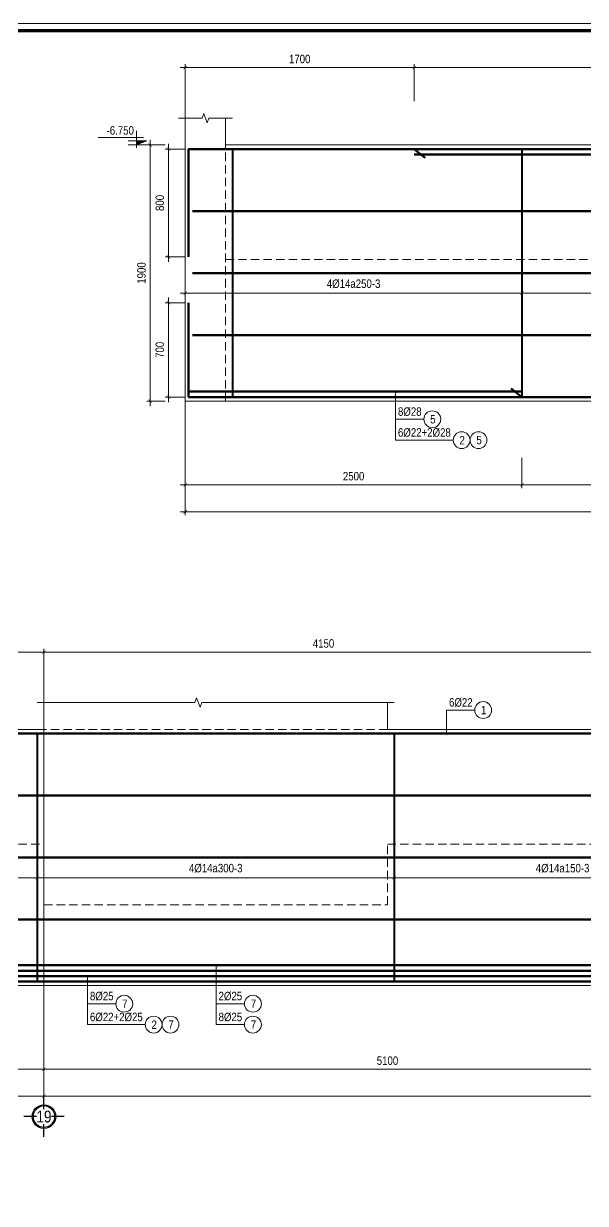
# Model space of a CAD drawing. Header units: millimetres. Extents: x 3014920 to 3563667, y -1638653 to -1356471.
# Drawn here: x 3434334 to 3438505, y -1614818 to -1606064 of the extents above; entities that cross this region are included whole.
import ezdxf
from ezdxf.enums import TextEntityAlignment as Align
from ezdxf.xclip import XClip

# ---------------------------------------------------------------- set-up
doc = ezdxf.new("R2010")
doc.units = ezdxf.units.MM
doc.header["$MEASUREMENT"] = 0
doc.header["$XCLIPFRAME"] = 0
doc.header["$PDMODE"] = 2
for name, pattern in [('6 TANG DIEN HINH 14-15$0$ACAD_ISO10W100', [18, 12, -3, 0, -3]), ('ACAD_ISO04W100', [30, 24, -3, 0, -3]), ('HIDDEN', [0.375, 0.25, -0.125])]:
    doc.linetypes.add(name, pattern=pattern)
doc.layers.get('0').update_dxf_attribs({"lineweight": 9})
doc.layers.get('Defpoints').update_dxf_attribs({"color": 10, "lineweight": 0})
for name, color, linetype, lineweight in [('2', 2, 'Continuous', 20), ('CDAI', 21, 'Continuous', 40), ('CTHEP', 50, 'Continuous', 50), ('DBAO', 90, 'Continuous', 13), ('DGIONG', 130, 'Continuous', 13), ('DMo', 9, 'HIDDEN', 9), ('HATCH', 154, 'Continuous', 9), ('KTH', 154, 'Continuous', 9), ('Net khuat', 8, 'HIDDEN', 13), ('TEXT', 7, 'Continuous', 15), ('TRUC', 251, 'ACAD_ISO04W100', 9)]:
    doc.layers.add(name, color=color, linetype=linetype, lineweight=lineweight)
doc.layers.add('8', color=8, linetype='Continuous')
doc.styles.add('HELVECONDENSE', font='VHELVCN_0.TTF')
doc.styles.add('Star-HelCon', font='VHELVCN_0.TTF')
doc.styles.add('TTP-HelCon', font='VHELVCN_0.TTF')
doc.styles.add('VNI-HELVE-CONDENSE', font='VHELVCN_0.TTF')
doc.dimstyles.new('kc-25', dxfattribs={"dimtxt": 62.5, "dimasz": 20, "dimexe": 20, "dimexo": 50, "dimgap": 25, "dimtad": 3, "dimdec": 0, "dimzin": 0, "dimdsep": 46, "dimtxsty": 'VNI-HELVE-CONDENSE', "dimblk": 'DIM', "dimcen": 2.5, "dimclrd": 256, "dimclre": 154, "dimclrt": 7, "dimaunit": 1, "dimadec": 0, "dimazin": 0, "dimtfac": 1, "dimtdec": 0, "dimtix": 1, "dimtmove": 0, "dimatfit": 3, "dimldrblk": 'DOT', "dimfxl": 1, "dimtolj": 1, "dimtzin": 0, "dimarcsym": 0})
doc.dimstyles.new('TTP-25', dxfattribs={"dimscale": 25, "dimtxt": 2.5, "dimasz": 1, "dimexe": 1, "dimexo": 1, "dimgap": 0.09, "dimtad": 0, "dimdec": 4, "dimrnd": 1, "dimzin": 9, "dimdsep": 46, "dimtxsty": 'TTP-HelCon', "dimblk": 'ARCHTICK', "dimcen": 0.09, "dimdle": 1.5, "dimclrd": 256, "dimclre": 256, "dimclrt": 7, "dimadec": 0, "dimazin": 0, "dimtfac": 1, "dimtdec": 4, "dimtmove": 0, "dimatfit": 3, "dimldrblk": 'ARCHTICK', "dimfxl": 1, "dimtvp": 1, "dimtolj": 1, "dimtzin": 0, "dimarcsym": 0})

# ---------------------------------------------------------------- blocks, each defined once
blk = doc.blocks.new('_ArchTick')
at = {"color": 0, "linetype": 'ByBlock', "const_width": 0.15}
blk.add_lwpolyline([(-0.5, -0.5), (0.5, 0.5)], dxfattribs=at)
blk = doc.blocks.new('*D1851')
at = {"layer": 'Defpoints', "color": 0, "transparency": 16777216}
for p in [(32600, -2245.1), (41800, -2245.1), (32600, -2766.1)]:
    blk.add_point(p, dxfattribs=at)
at = {"layer": 'KTH', "lineweight": -2, "transparency": 16777216}
for p, q in [((32600, -2270.1), (32600, -2791.1)), ((41800, -2270.1), (41800, -2791.1)), ((41837.5, -2766.1), (32562.5, -2766.1))]:
    blk.add_line(p, q, dxfattribs=at)
at = {"layer": 'KTH', "lineweight": -2, "transparency": 16777216, "xscale": 25, "yscale": 25, "zscale": 25, "rotation": 180}
blk.add_blockref('_ArchTick', (32600, -2766.1), dxfattribs=at)
at = {"layer": 'KTH', "lineweight": -2, "transparency": 16777216, "xscale": 25, "yscale": 25, "zscale": 25}
blk.add_blockref('_ArchTick', (41800, -2766.1), dxfattribs=at)
at = {"layer": 'KTH', "color": 7, "transparency": 16777216, "insert": (37200, -2702.3), "char_height": 62.5, "attachment_point": 5, "style": 'TTP-HelCon'}
blk.add_mtext('\\A1;9200', dxfattribs=at)
blk = doc.blocks.new('2Y-33')
at = {"layer": 'CTHEP'}
blk.add_line((73731.99983, -490), (6753.45448, -490), dxfattribs=at)
blk.add_lwpolyline([(6609.38628, -529.99859), (6609.38628, -30), (73770.00002, -30), (73770.00002, -530.00001)], dxfattribs=at)
blk = doc.blocks.new('*D2009')
at = {"layer": 'Defpoints', "color": 0, "transparency": 16777216}
for p in [(2624656.2, -2245633.2), (2633656.2, -2245633.2), (2624656.2, -2246058.2)]:
    blk.add_point(p, dxfattribs=at)
at = {"layer": 'KTH', "lineweight": -2, "transparency": 16777216}
for p, q in [((2624656.2, -2245658.2), (2624656.2, -2246083.2)), ((2633656.2, -2245658.2), (2633656.2, -2246083.2)), ((2633693.7, -2246058.2), (2624618.7, -2246058.2))]:
    blk.add_line(p, q, dxfattribs=at)
at = {"layer": 'KTH', "lineweight": -2, "transparency": 16777216, "xscale": 25, "yscale": 25, "zscale": 25, "rotation": 180}
blk.add_blockref('_ArchTick', (2624656.2, -2246058.2), dxfattribs=at)
at = {"layer": 'KTH', "lineweight": -2, "transparency": 16777216, "xscale": 25, "yscale": 25, "zscale": 25}
blk.add_blockref('_ArchTick', (2633656.2, -2246058.2), dxfattribs=at)
at = {"layer": 'KTH', "color": 7, "transparency": 16777216, "insert": (2629156.2, -2245994.3), "char_height": 62.5, "attachment_point": 5, "style": 'TTP-HelCon'}
blk.add_mtext('\\A1;9000', dxfattribs=at)
blk = doc.blocks.new('*D2010')
at = {"layer": 'Defpoints', "color": 0, "transparency": 16777216}
for p in [(2626356.1, -2242762.7), (2626356.1, -2243036.7), (2631956.2, -2243036.7)]:
    blk.add_point(p, dxfattribs=at)
at = {"layer": 'KTH', "lineweight": -2, "transparency": 16777216}
for p, q in [((2631993.7, -2242762.7), (2626318.6, -2242762.7)), ((2626356.1, -2243011.7), (2626356.1, -2242737.7)), ((2631956.2, -2243011.7), (2631956.2, -2242737.7))]:
    blk.add_line(p, q, dxfattribs=at)
at = {"layer": 'KTH', "lineweight": -2, "transparency": 16777216, "xscale": 25, "yscale": 25, "zscale": 25, "rotation": 180}
blk.add_blockref('_ArchTick', (2626356.1, -2242762.7), dxfattribs=at)
at = {"layer": 'KTH', "lineweight": -2, "transparency": 16777216, "xscale": 25, "yscale": 25, "zscale": 25}
blk.add_blockref('_ArchTick', (2631956.2, -2242762.7), dxfattribs=at)
at = {"layer": 'KTH', "color": 7, "transparency": 16777216, "insert": (2629156.1, -2242698.9), "char_height": 62.5, "attachment_point": 5, "style": 'TTP-HelCon'}
blk.add_mtext('\\A1;5600', dxfattribs=at)
blk = doc.blocks.new('*D2011')
at = {"layer": 'Defpoints', "color": 0, "transparency": 16777216}
for p in [(2624656.2, -2242762.7), (2624656.2, -2243036.7), (2626356.1, -2243036.7)]:
    blk.add_point(p, dxfattribs=at)
at = {"layer": 'KTH', "lineweight": -2, "transparency": 16777216}
for p, q in [((2626393.6, -2242762.7), (2624618.7, -2242762.7)), ((2624656.2, -2243011.7), (2624656.2, -2242737.7)), ((2626356.1, -2243011.7), (2626356.1, -2242737.7))]:
    blk.add_line(p, q, dxfattribs=at)
at = {"layer": 'KTH', "lineweight": -2, "transparency": 16777216, "xscale": 25, "yscale": 25, "zscale": 25, "rotation": 180}
blk.add_blockref('_ArchTick', (2624656.2, -2242762.7), dxfattribs=at)
at = {"layer": 'KTH', "lineweight": -2, "transparency": 16777216, "xscale": 25, "yscale": 25, "zscale": 25}
blk.add_blockref('_ArchTick', (2626356.1, -2242762.7), dxfattribs=at)
at = {"layer": 'KTH', "color": 7, "transparency": 16777216, "insert": (2625506.2, -2242698.9), "char_height": 62.5, "attachment_point": 5, "style": 'TTP-HelCon'}
blk.add_mtext('\\A1;1700', dxfattribs=at)
blk = doc.blocks.new('*D2012')
at = {"layer": 'Defpoints', "color": 0, "transparency": 16777216}
for p in [(2624656.2, -2245633.2), (2627156.1, -2245633.2), (2627156.1, -2245858.2)]:
    blk.add_point(p, dxfattribs=at)
at = {"layer": 'KTH', "lineweight": -2, "transparency": 16777216}
for p, q in [((2624656.2, -2245658.2), (2624656.2, -2245883.2)), ((2627156.1, -2245658.2), (2627156.1, -2245883.2)), ((2624618.7, -2245858.2), (2627193.6, -2245858.2))]:
    blk.add_line(p, q, dxfattribs=at)
at = {"layer": 'KTH', "lineweight": -2, "transparency": 16777216, "xscale": 25, "yscale": 25, "zscale": 25, "rotation": 180}
blk.add_blockref('_ArchTick', (2624656.2, -2245858.2), dxfattribs=at)
at = {"layer": 'KTH', "lineweight": -2, "transparency": 16777216, "xscale": 25, "yscale": 25, "zscale": 25}
blk.add_blockref('_ArchTick', (2627156.1, -2245858.2), dxfattribs=at)
at = {"layer": 'KTH', "color": 7, "transparency": 16777216, "insert": (2625906.2, -2245794.4), "char_height": 62.5, "attachment_point": 5, "style": 'TTP-HelCon'}
blk.add_mtext('\\A1;2500', dxfattribs=at)
blk = doc.blocks.new('*D2013')
at = {"layer": 'Defpoints', "color": 0, "transparency": 16777216}
for p in [(2627156.1, -2245633.2), (2631456.2, -2245633.2), (2631456.2, -2245858.2)]:
    blk.add_point(p, dxfattribs=at)
at = {"layer": 'KTH', "lineweight": -2, "transparency": 16777216}
for p, q in [((2627156.1, -2245658.2), (2627156.1, -2245883.2)), ((2631456.2, -2245658.2), (2631456.2, -2245883.2)), ((2627118.6, -2245858.2), (2631493.7, -2245858.2))]:
    blk.add_line(p, q, dxfattribs=at)
at = {"layer": 'KTH', "lineweight": -2, "transparency": 16777216, "xscale": 25, "yscale": 25, "zscale": 25, "rotation": 180}
blk.add_blockref('_ArchTick', (2627156.1, -2245858.2), dxfattribs=at)
at = {"layer": 'KTH', "lineweight": -2, "transparency": 16777216, "xscale": 25, "yscale": 25, "zscale": 25}
blk.add_blockref('_ArchTick', (2631456.2, -2245858.2), dxfattribs=at)
at = {"layer": 'KTH', "color": 7, "transparency": 16777216, "insert": (2629306.1, -2245794.4), "char_height": 62.5, "attachment_point": 5, "style": 'TTP-HelCon'}
blk.add_mtext('\\A1;4300', dxfattribs=at)
blk = doc.blocks.new('*D2014')
at = {"layer": 'Defpoints', "color": 0, "transparency": 16777216}
for p in [(2624656.2, -2244239.6), (2627156.1, -2244239.6), (2627156.1, -2244436.7)]:
    blk.add_point(p, dxfattribs=at)
at = {"layer": 'KTH', "lineweight": -2, "transparency": 16777216}
for p, q in [((2624656.2, -2244264.6), (2624656.2, -2244461.7)), ((2627156.1, -2244264.6), (2627156.1, -2244461.7)), ((2624618.7, -2244436.7), (2627193.6, -2244436.7))]:
    blk.add_line(p, q, dxfattribs=at)
at = {"layer": 'KTH', "lineweight": -2, "transparency": 16777216, "xscale": 25, "yscale": 25, "zscale": 25, "rotation": 180}
blk.add_blockref('_ArchTick', (2624656.2, -2244436.7), dxfattribs=at)
at = {"layer": 'KTH', "lineweight": -2, "transparency": 16777216, "xscale": 25, "yscale": 25, "zscale": 25}
blk.add_blockref('_ArchTick', (2627156.1, -2244436.7), dxfattribs=at)
at = {"layer": 'KTH', "color": 7, "transparency": 16777216, "insert": (2625906.2, -2244366.8), "char_height": 62.5, "attachment_point": 5, "style": 'TTP-HelCon'}
blk.add_mtext('\\A1;4Þ14a250-3', dxfattribs=at)
blk = doc.blocks.new('*D2015')
at = {"layer": 'Defpoints', "color": 0, "transparency": 16777216}
for p in [(2627156.1, -2244239.6), (2631456.2, -2244239.6), (2631456.2, -2244436.7)]:
    blk.add_point(p, dxfattribs=at)
at = {"layer": 'KTH', "lineweight": -2, "transparency": 16777216}
for p, q in [((2627156.1, -2244264.6), (2627156.1, -2244461.7)), ((2631456.2, -2244264.6), (2631456.2, -2244461.7)), ((2627118.6, -2244436.7), (2631493.7, -2244436.7))]:
    blk.add_line(p, q, dxfattribs=at)
at = {"layer": 'KTH', "lineweight": -2, "transparency": 16777216, "xscale": 25, "yscale": 25, "zscale": 25, "rotation": 180}
blk.add_blockref('_ArchTick', (2627156.1, -2244436.7), dxfattribs=at)
at = {"layer": 'KTH', "lineweight": -2, "transparency": 16777216, "xscale": 25, "yscale": 25, "zscale": 25}
blk.add_blockref('_ArchTick', (2631456.2, -2244436.7), dxfattribs=at)
at = {"layer": 'KTH', "color": 7, "transparency": 16777216, "insert": (2629306.1, -2244366.8), "char_height": 62.5, "attachment_point": 5, "style": 'TTP-HelCon'}
blk.add_mtext('\\A1;4Þ14a300-3', dxfattribs=at)
blk = doc.blocks.new('dau truc')
blk.add_circle((0, 0), 180)
at = {"layer": '8'}
for p, q in [((0, 127), (0, 345)), ((-127, 0), (-345, 0)), ((0, -345), (0, -127)), ((345, 0), (127, 0))]:
    blk.add_line(p, q, dxfattribs=at)
blk.add_circle((0, 0), 200, dxfattribs=at)
at = {"layer": 'TEXT', "style": 'HELVECONDENSE'}
blk.add_attdef('A', text='', height=233, dxfattribs=at).set_placement((0, 0), align=Align.MIDDLE)
blk = doc.blocks.new('*D2017')
at = {"layer": 'Defpoints', "color": 0, "transparency": 16777216}
for p in [(2624531.7, -2243336.7), (2624395.7, -2245236.7), (2624531.7, -2245236.7)]:
    blk.add_point(p, dxfattribs=at)
at = {"layer": 'KTH', "lineweight": -2, "transparency": 16777216}
for p, q in [((2624395.7, -2243299.2), (2624395.7, -2245274.2)), ((2624506.7, -2243336.7), (2624370.7, -2243336.7)), ((2624506.7, -2245236.7), (2624370.7, -2245236.7))]:
    blk.add_line(p, q, dxfattribs=at)
at = {"layer": 'KTH', "lineweight": -2, "transparency": 16777216, "xscale": 25, "yscale": 25, "zscale": 25}
for p, rotation in [((2624395.7, -2243336.7), 90), ((2624395.7, -2245236.7), 270)]:
    blk.add_blockref('_ArchTick', p, dxfattribs=dict(at, rotation=rotation))
at = {"layer": 'KTH', "color": 7, "transparency": 16777216, "insert": (2624331.9, -2244286.7), "char_height": 62.5, "attachment_point": 5, "rotation": 90, "style": 'TTP-HelCon'}
blk.add_mtext('\\A1;1900', dxfattribs=at)
blk = doc.blocks.new('CODE')
at = {"layer": 'DBAO'}
for p, q in [((-62.5, -20), (-62.5, 105)), ((-62.5, 0), (-137.5, 30)), ((-137.5, 30), (0, 30)), ((-137.5, 0), (0, 0)), ((-112.5, 55), (223.6, 55))]:
    blk.add_line(p, q, dxfattribs=at)
at = {"layer": 'HATCH', "color": 1}
blk.add_solid([(-62.5, 0), (-137.5, 30), (-62.5, 30)], dxfattribs=at)
blk = doc.blocks.new('*D2018')
at = {"layer": 'Defpoints', "color": 0, "transparency": 16777216}
for p in [(2631456.2, -2244239.6), (2633606.2, -2244239.6), (2631456.2, -2244436.7)]:
    blk.add_point(p, dxfattribs=at)
at = {"layer": 'KTH', "lineweight": -2, "transparency": 16777216}
for p, q in [((2631456.2, -2244264.6), (2631456.2, -2244461.7)), ((2633606.2, -2244264.6), (2633606.2, -2244461.7)), ((2633643.7, -2244436.7), (2631418.7, -2244436.7))]:
    blk.add_line(p, q, dxfattribs=at)
at = {"layer": 'KTH', "lineweight": -2, "transparency": 16777216, "xscale": 25, "yscale": 25, "zscale": 25, "rotation": 180}
blk.add_blockref('_ArchTick', (2631456.2, -2244436.7), dxfattribs=at)
at = {"layer": 'KTH', "lineweight": -2, "transparency": 16777216, "xscale": 25, "yscale": 25, "zscale": 25}
blk.add_blockref('_ArchTick', (2633606.2, -2244436.7), dxfattribs=at)
at = {"layer": 'KTH', "color": 7, "transparency": 16777216, "insert": (2632960.2, -2244385.3), "char_height": 62.5, "attachment_point": 5, "style": 'TTP-HelCon'}
blk.add_mtext('\\A1;4Þ14a150-3', dxfattribs=at)
blk = doc.blocks.new('*D2019')
at = {"layer": 'Defpoints', "color": 0, "transparency": 16777216}
for p in [(2633656.2, -2242762.7), (2631956.2, -2243036.7), (2633656.2, -2243036.7)]:
    blk.add_point(p, dxfattribs=at)
at = {"layer": 'KTH', "lineweight": -2, "transparency": 16777216}
for p, q in [((2631918.7, -2242762.7), (2633693.7, -2242762.7)), ((2631956.2, -2243011.7), (2631956.2, -2242737.7)), ((2633656.2, -2243011.7), (2633656.2, -2242737.7))]:
    blk.add_line(p, q, dxfattribs=at)
at = {"layer": 'KTH', "lineweight": -2, "transparency": 16777216, "xscale": 25, "yscale": 25, "zscale": 25, "rotation": 180}
blk.add_blockref('_ArchTick', (2631956.2, -2242762.7), dxfattribs=at)
at = {"layer": 'KTH', "lineweight": -2, "transparency": 16777216, "xscale": 25, "yscale": 25, "zscale": 25}
blk.add_blockref('_ArchTick', (2633656.2, -2242762.7), dxfattribs=at)
at = {"layer": 'KTH', "color": 7, "transparency": 16777216, "insert": (2632806.2, -2242698.9), "char_height": 62.5, "attachment_point": 5, "style": 'TTP-HelCon'}
blk.add_mtext('\\A1;1700', dxfattribs=at)
blk = doc.blocks.new('*D2020')
at = {"layer": 'Defpoints', "color": 0, "transparency": 16777216}
for p in [(2637806.2, -2242762.7), (2633656.2, -2243036.7), (2637806.2, -2243036.7)]:
    blk.add_point(p, dxfattribs=at)
at = {"layer": 'KTH', "lineweight": -2, "transparency": 16777216}
for p, q in [((2633618.7, -2242762.7), (2637843.7, -2242762.7)), ((2633656.2, -2243011.7), (2633656.2, -2242737.7)), ((2637806.2, -2243011.7), (2637806.2, -2242737.7))]:
    blk.add_line(p, q, dxfattribs=at)
at = {"layer": 'KTH', "lineweight": -2, "transparency": 16777216, "xscale": 25, "yscale": 25, "zscale": 25, "rotation": 180}
blk.add_blockref('_ArchTick', (2633656.2, -2242762.7), dxfattribs=at)
at = {"layer": 'KTH', "lineweight": -2, "transparency": 16777216, "xscale": 25, "yscale": 25, "zscale": 25}
blk.add_blockref('_ArchTick', (2637806.2, -2242762.7), dxfattribs=at)
at = {"layer": 'KTH', "color": 7, "transparency": 16777216, "insert": (2635731.2, -2242698.9), "char_height": 62.5, "attachment_point": 5, "style": 'TTP-HelCon'}
blk.add_mtext('\\A1;4150', dxfattribs=at)
blk = doc.blocks.new('DIM')
h = blk.add_hatch(color=1)
h.paths.add_polyline_path([(0.49, 0.29, 1), (0.29, 0.49), (-0.19, 0), (0.19, 0)])
h.paths.add_polyline_path([(0.19, 0), (-0.19, 0), (-0.49, -0.29, 1), (-0.29, -0.49)])
at = {"color": 9}
for p, q in [((-0.19, 0), (-1.5, 0)), ((0.19, 0), (1.5, 0))]:
    blk.add_line(p, q, dxfattribs=at)
at = {"color": 1}
for p, q in [((-0.49, -0.29), (0.29, 0.49)), ((-0.29, -0.49), (0.49, 0.29)), ((-0.19, 0), (0.19, 0))]:
    blk.add_line(p, q, dxfattribs=at)
blk.add_arc((-0.39, -0.39), 0.138, 135, 315, dxfattribs=at)
blk = doc.blocks.new('*D2024')
at = {"layer": 'Defpoints', "color": 0, "transparency": 16777216}
for p in [(2631456.2, -2245633.2), (2633656.2, -2245633.2), (2631456.2, -2245858.2)]:
    blk.add_point(p, dxfattribs=at)
at = {"layer": 'KTH', "lineweight": -2, "transparency": 16777216}
for p, q in [((2631456.2, -2245658.2), (2631456.2, -2245883.2)), ((2633656.2, -2245658.2), (2633656.2, -2245883.2)), ((2633693.7, -2245858.2), (2631418.7, -2245858.2))]:
    blk.add_line(p, q, dxfattribs=at)
at = {"layer": 'KTH', "lineweight": -2, "transparency": 16777216, "xscale": 25, "yscale": 25, "zscale": 25, "rotation": 180}
blk.add_blockref('_ArchTick', (2631456.2, -2245858.2), dxfattribs=at)
at = {"layer": 'KTH', "lineweight": -2, "transparency": 16777216, "xscale": 25, "yscale": 25, "zscale": 25}
blk.add_blockref('_ArchTick', (2633656.2, -2245858.2), dxfattribs=at)
at = {"layer": 'KTH', "color": 7, "transparency": 16777216, "insert": (2632556.2, -2245794.4), "char_height": 62.5, "attachment_point": 5, "style": 'TTP-HelCon'}
blk.add_mtext('\\A1;2200', dxfattribs=at)
blk = doc.blocks.new('*D2025')
at = {"layer": 'Defpoints', "color": 0, "transparency": 16777216}
for p in [(2633656.2, -2245633.2), (2638756.2, -2245633.2), (2638756.2, -2245858.2)]:
    blk.add_point(p, dxfattribs=at)
at = {"layer": 'KTH', "lineweight": -2, "transparency": 16777216}
for p, q in [((2633656.2, -2245658.2), (2633656.2, -2245883.2)), ((2638756.2, -2245658.2), (2638756.2, -2245883.2)), ((2633618.7, -2245858.2), (2638793.7, -2245858.2))]:
    blk.add_line(p, q, dxfattribs=at)
at = {"layer": 'KTH', "lineweight": -2, "transparency": 16777216, "xscale": 25, "yscale": 25, "zscale": 25, "rotation": 180}
blk.add_blockref('_ArchTick', (2633656.2, -2245858.2), dxfattribs=at)
at = {"layer": 'KTH', "lineweight": -2, "transparency": 16777216, "xscale": 25, "yscale": 25, "zscale": 25}
blk.add_blockref('_ArchTick', (2638756.2, -2245858.2), dxfattribs=at)
at = {"layer": 'KTH', "color": 7, "transparency": 16777216, "insert": (2636206.2, -2245794.4), "char_height": 62.5, "attachment_point": 5, "style": 'TTP-HelCon'}
blk.add_mtext('\\A1;5100', dxfattribs=at)
blk = doc.blocks.new('*D2027')
at = {"layer": 'Defpoints', "color": 0, "transparency": 16777216}
for p in [(2633656.2, -2245633.2), (2645506.1, -2245633.2), (2645506.1, -2246058.2)]:
    blk.add_point(p, dxfattribs=at)
at = {"layer": 'KTH', "lineweight": -2, "transparency": 16777216}
for p, q in [((2633656.2, -2245658.2), (2633656.2, -2246083.2)), ((2645506.1, -2245658.2), (2645506.1, -2246083.2)), ((2633618.7, -2246058.2), (2645543.6, -2246058.2))]:
    blk.add_line(p, q, dxfattribs=at)
at = {"layer": 'KTH', "lineweight": -2, "transparency": 16777216, "xscale": 25, "yscale": 25, "zscale": 25, "rotation": 180}
blk.add_blockref('_ArchTick', (2633656.2, -2246058.2), dxfattribs=at)
at = {"layer": 'KTH', "lineweight": -2, "transparency": 16777216, "xscale": 25, "yscale": 25, "zscale": 25}
blk.add_blockref('_ArchTick', (2645506.1, -2246058.2), dxfattribs=at)
at = {"layer": 'KTH', "color": 7, "transparency": 16777216, "insert": (2639581.1, -2245994.3), "char_height": 62.5, "attachment_point": 5, "style": 'TTP-HelCon'}
blk.add_mtext('\\A1;11850', dxfattribs=at)
blk = doc.blocks.new('*D2028')
at = {"layer": 'Defpoints', "color": 0, "transparency": 16777216}
for p in [(2636256.2, -2244264.6), (2638756.2, -2244239.6), (2636256.2, -2244436.7)]:
    blk.add_point(p, dxfattribs=at)
at = {"layer": 'KTH', "lineweight": -2, "transparency": 16777216}
for p, q in [((2638756.2, -2244264.6), (2638756.2, -2244461.7)), ((2636256.2, -2244289.6), (2636256.2, -2244461.7)), ((2638793.7, -2244436.7), (2636218.7, -2244436.7))]:
    blk.add_line(p, q, dxfattribs=at)
at = {"layer": 'KTH', "lineweight": -2, "transparency": 16777216, "xscale": 25, "yscale": 25, "zscale": 25, "rotation": 180}
blk.add_blockref('_ArchTick', (2636256.2, -2244436.7), dxfattribs=at)
at = {"layer": 'KTH', "lineweight": -2, "transparency": 16777216, "xscale": 25, "yscale": 25, "zscale": 25}
blk.add_blockref('_ArchTick', (2638756.2, -2244436.7), dxfattribs=at)
at = {"layer": 'KTH', "color": 7, "transparency": 16777216, "insert": (2637506.2, -2244366.8), "char_height": 62.5, "attachment_point": 5, "style": 'TTP-HelCon'}
blk.add_mtext('\\A1;4Þ14a150-3', dxfattribs=at)
blk = doc.blocks.new('*D2033')
at = {"layer": 'Defpoints', "color": 0, "transparency": 16777216}
for p in [(2624680.7, -2243366.7), (2624531.9, -2244166.7), (2624680.7, -2244166.7)]:
    blk.add_point(p, dxfattribs=at)
at = {"layer": 'KTH', "lineweight": -2, "transparency": 16777216}
for p, q in [((2624655.7, -2243366.7), (2624506.9, -2243366.7)), ((2624531.9, -2243329.2), (2624531.9, -2244204.2)), ((2624655.7, -2244166.7), (2624506.9, -2244166.7))]:
    blk.add_line(p, q, dxfattribs=at)
at = {"layer": 'KTH', "lineweight": -2, "transparency": 16777216, "xscale": 25, "yscale": 25, "zscale": 25}
for p, rotation in [((2624531.9, -2243366.7), 90), ((2624531.9, -2244166.7), 270)]:
    blk.add_blockref('_ArchTick', p, dxfattribs=dict(at, rotation=rotation))
at = {"layer": 'KTH', "color": 7, "transparency": 16777216, "insert": (2624468, -2243766.7), "char_height": 62.5, "attachment_point": 5, "rotation": 90, "style": 'TTP-HelCon'}
blk.add_mtext('\\A1;800', dxfattribs=at)
blk = doc.blocks.new('*D2034')
at = {"layer": 'Defpoints', "color": 0, "transparency": 16777216}
for p in [(2624680.7, -2244506.7), (2624531.9, -2245206.7), (2624680.7, -2245206.7)]:
    blk.add_point(p, dxfattribs=at)
at = {"layer": 'KTH', "lineweight": -2, "transparency": 16777216}
for p, q in [((2624655.7, -2244506.7), (2624506.9, -2244506.7)), ((2624531.9, -2244469.2), (2624531.9, -2245244.2)), ((2624655.7, -2245206.7), (2624506.9, -2245206.7))]:
    blk.add_line(p, q, dxfattribs=at)
at = {"layer": 'KTH', "lineweight": -2, "transparency": 16777216, "xscale": 25, "yscale": 25, "zscale": 25}
for p, rotation in [((2624531.9, -2244506.7), 90), ((2624531.9, -2245206.7), 270)]:
    blk.add_blockref('_ArchTick', p, dxfattribs=dict(at, rotation=rotation))
at = {"layer": 'KTH', "color": 7, "transparency": 16777216, "insert": (2624468, -2244856.7), "char_height": 62.5, "attachment_point": 5, "rotation": 90, "style": 'TTP-HelCon'}
blk.add_mtext('\\A1;700', dxfattribs=at)
blk = doc.blocks.new('*D2035')
at = {"layer": 'Defpoints', "color": 0, "transparency": 16777216}
for p in [(2633606.2, -2244239.6), (2636256.2, -2244239.6), (2633606.2, -2244436.7)]:
    blk.add_point(p, dxfattribs=at)
at = {"layer": 'KTH', "lineweight": -2, "transparency": 16777216}
for p, q in [((2633606.2, -2244264.6), (2633606.2, -2244461.7)), ((2636256.2, -2244264.6), (2636256.2, -2244461.7)), ((2636293.7, -2244436.7), (2633568.7, -2244436.7))]:
    blk.add_line(p, q, dxfattribs=at)
at = {"layer": 'KTH', "lineweight": -2, "transparency": 16777216, "xscale": 25, "yscale": 25, "zscale": 25, "rotation": 180}
blk.add_blockref('_ArchTick', (2633606.2, -2244436.7), dxfattribs=at)
at = {"layer": 'KTH', "lineweight": -2, "transparency": 16777216, "xscale": 25, "yscale": 25, "zscale": 25}
blk.add_blockref('_ArchTick', (2636256.2, -2244436.7), dxfattribs=at)
at = {"layer": 'KTH', "color": 7, "transparency": 16777216, "insert": (2634931.2, -2244366.8), "char_height": 62.5, "attachment_point": 5, "style": 'TTP-HelCon'}
blk.add_mtext('\\A1;4Þ14a300-3', dxfattribs=at)
blk = doc.blocks.new('2Y-29')
at = {"layer": 'CTHEP'}
for p, q in [((82396.41101, -489.99841), (8878.4469, -489.99842)), ((82396.41101, -949.99894), (8878.4469, -949.99894)), ((82396.41101, -1409.99947), (8878.4469, -1409.99947))]:
    blk.add_line(p, q, dxfattribs=at)
blk.add_lwpolyline([(8854.99241, -529.99859), (8854.99241, -30), (82444.99991, -30)], dxfattribs=at)
blk = doc.blocks.new('CHG_XX_Khung ten')
blk.add_lwpolyline([(15, 579), (826, 579), (826, 15), (15, 15)], close=True)
at = {"color": 4, "linetype": 'Continuous', "const_width": 1}
blk.add_lwpolyline([(17, 577), (824, 577), (824, 17), (17, 17)], close=True, dxfattribs=at)
blk = doc.blocks.new('2Y-30')
at = {"layer": 'CTHEP'}
for p, q in [((49527.12206, -515), (4760.76516, -515)), ((49527.12206, -900), (4760.76516, -900)), ((49527.12206, -1385), (4760.76516, -1385))]:
    blk.add_line(p, q, dxfattribs=at)
for points in [[(4707.31066, -529.99859), (4707.31066, -30), (49599.99998, -30)], [(4712.18589, -1870), (49569.99999, -1870), (49569.99999, -1170)], [(19449.99998, -1830), (28849.99248, -1830)]]:
    blk.add_lwpolyline(points, dxfattribs=at)
at = {"layer": 'DBAO', "linetype": 'Continuous'}
blk.add_line((4666.37048, -1900), (49599.99998, -1900), dxfattribs=at)
at = {"layer": 'KTH'}
dim = blk.add_linear_dim(base=(32599.99998, -2766.10188), p1=(41799.99998, -2245.09309), p2=(32599.99998, -2245.09309), dimstyle='TTP-25', override={"dimtmove": 1}, dxfattribs=at)
dim.commit()
dim.dimension.update_dxf_attribs({"geometry": '*D1851', "text_midpoint": (37199.99998, -2702.26855)})
blk = doc.blocks.new('2Y-31')
at = {"layer": 'CDAI'}
for points in [[(2625006.14632, -2243366.74357), (2625006.14632, -2245206.74357)], [(2627156.14632, -2243366.74358), (2627156.14632, -2245206.74357)], [(2633606.1536, -2243366.74358), (2633606.1536, -2245206.74357)], [(2636256.15284, -2243366.74358), (2636256.15284, -2245206.74357)]]:
    blk.add_lwpolyline(points, dxfattribs=at)
at = {"layer": 'CTHEP'}
for p, q in [((2626437.57221, -2243431.26907), (2626356.14632, -2243366.74358)), ((2646176.14632, -2243826.74357), (2624710.69558, -2243826.74358)), ((2646176.14632, -2244286.74357), (2624710.69558, -2244286.74358)), ((2624680.69558, -2245206.74357), (2624680.69558, -2244506.74357)), ((2646176.14632, -2244746.74357), (2624710.69558, -2244746.74357)), ((2627074.72043, -2245142.21808), (2627156.14632, -2245206.74357)), ((2624680.69558, -2245206.74357), (2646176.14632, -2245206.74357))]:
    blk.add_line(p, q, dxfattribs=at)
for points in [[(2624680.69558, -2244166.74357), (2624680.69558, -2243366.74357), (2646146.14632, -2243366.74358), (2646146.14632, -2244166.74358)], [(2626356.14632, -2243406.74357), (2632256.1536, -2243406.74358)], [(2631456.1536, -2245086.74358), (2638756.15284, -2245086.74358)], [(2631456.1536, -2245126.74358), (2638756.15284, -2245126.74358)], [(2627156.14632, -2245166.74358), (2624680.69558, -2245166.74358)], [(2631456.1536, -2245166.74358), (2638756.15284, -2245166.74358)]]:
    blk.add_lwpolyline(points, dxfattribs=at)
at = {"layer": 'DBAO', "linetype": 'Continuous'}
for p, q in [((2624656.15382, -2243136.74357), (2624656.15382, -2243336.74357)), ((2624956.15382, -2243136.74357), (2624956.15382, -2243336.74357)), ((2633656.15382, -2243136.74357), (2633656.15382, -2243336.74357)), ((2636206.36216, -2243136.74357), (2636206.36216, -2243336.74357)), ((2624956.15382, -2243336.74357), (2631456.1536, -2243336.74357)), ((2631956.1536, -2243336.74357), (2633656.1536, -2243336.74357)), ((2636206.36216, -2243336.74357), (2645906.15382, -2243336.74357))]:
    blk.add_line(p, q, dxfattribs=at)
at = {"layer": 'DBAO', "linetype": 'Continuous', "flags": 128}
for points in [[(2624656.15382, -2243336.74357), (2624656.15382, -2245236.74357)], [(2646206.14632, -2243336.74357), (2646206.14632, -2245236.74357), (2624656.15382, -2245236.74357)]]:
    blk.add_lwpolyline(points, dxfattribs=at)
at = {"layer": 'DGIONG', "linetype": 'Continuous', "flags": 128}
for points in [[(2625006.15382, -2243136.74357), (2624831.15382, -2243136.74357), (2624818.65382, -2243171.08704), (2624793.65382, -2243102.40011), (2624781.15382, -2243136.74357), (2624606.15382, -2243136.74357)], [(2636256.36216, -2243136.74357), (2634826.93604, -2243136.74357), (2634814.43604, -2243171.08704), (2634789.43604, -2243102.40011), (2634776.93604, -2243136.74357), (2633606.15382, -2243136.74357)]]:
    blk.add_lwpolyline(points, dxfattribs=at)
at = {"layer": 'DGIONG'}
for centre in [(2636915.95127, -2243192.81624), (2626490.49042, -2245371.68641), (2634252.34658, -2245371.68641), (2635207.19367, -2245371.68641), (2626708.37992, -2245526.66741), (2626833.37992, -2245526.66741), (2634470.23608, -2245526.66741), (2634595.23608, -2245526.66741), (2635207.19358, -2245526.66741)]:
    blk.add_circle(centre, 62.5, dxfattribs=at)
at = {"layer": 'Net khuat', "ltscale": 250}
for p, q in [((2624956.14632, -2243336.74357), (2624956.15382, -2243336.74357)), ((2624956.14632, -2245236.74358), (2624956.14632, -2243336.74357)), ((2636206.36216, -2243336.74357), (2633656.1536, -2243336.74357)), ((2636206.15262, -2243336.74357), (2636206.16012, -2243336.74357)), ((2624956.14632, -2244186.74358), (2633656.1536, -2244186.74358)), ((2633656.1536, -2244186.74358), (2633656.1536, -2244636.74357)), ((2636206.15685, -2244186.74358), (2645506.14631, -2244186.74358)), ((2636206.15685, -2244636.74357), (2636206.15685, -2244186.74358)), ((2633656.1536, -2244636.74357), (2636206.15685, -2244636.74357))]:
    blk.add_line(p, q, dxfattribs=at)
at = {"layer": 'TRUC', "linetype": '6 TANG DIEN HINH 14-15$0$ACAD_ISO10W100', "ltscale": 1250}
for points in [[(2624656.15382, -2242776.24357), (2624656.15382, -2245725.74357)], [(2633656.1536, -2242754.94042), (2633656.1536, -2245895.38501)]]:
    blk.add_lwpolyline(points, dxfattribs=at)
at = {"layer": '2', "ltscale": 300}
ref = blk.add_blockref('dau truc', (2633656.1536, -2246209.03161), dxfattribs=dict(at, xscale=0.436713129747659, yscale=0.436713129747659, zscale=0.436713129747659))
ref.add_attrib('A', '19', dxfattribs={"layer": 'TEXT', "height": 87.5, "style": 'HELVECONDENSE'}).set_placement((2633656.1536, -2246209.03161), align=Align.MIDDLE)
at = {"layer": 'KTH', "linetype": 'Continuous', "xscale": -1}
blk.add_blockref('CODE', (2624233.21576, -2243336.74357), dxfattribs=at)
at = {"layer": 'TEXT', "style": 'TTP-HelCon'}
for s, p in [('6Þ22', (2636662.96304, -2243166.9633, 0)), ('8Þ28', (2626235.57205, -2245345.83347, 0)), ('6Þ22+2Þ28', (2626235.57205, -2245500.81447, 0))]:
    blk.add_text(s, height=62.5, dxfattribs=at).set_placement(p)
blk.add_text('-6.750', height=62.5, dxfattribs=at).set_placement((2624275.48243, -2243259.74858), align=Align.RIGHT)
at = {"layer": 'TEXT', "style": 'Star-HelCon'}
for s, p in [('1', (2636920.11794, -2243192.81624)), ('5', (2626494.65709, -2245371.68641)), ('7', (2634256.51324, -2245371.68641)), ('7', (2635211.36034, -2245371.68641)), ('2', (2626712.54659, -2245526.66741)), ('5', (2626837.54659, -2245526.66741)), ('2', (2634474.40274, -2245526.66741)), ('7', (2634599.40274, -2245526.66741)), ('7', (2635211.36024, -2245526.66741))]:
    blk.add_text(s, height=62.5, dxfattribs=at).set_placement(p, align=Align.MIDDLE)
at = {"layer": 'TEXT', "color": 1, "style": 'TTP-HelCon'}
for s, p in [('8Þ25', (2633997.4282, -2245345.83347, 0)), ('2Þ25', (2634952.27529, -2245345.83347, 0)), ('6Þ22+2Þ25', (2633997.4282, -2245500.81447, 0)), ('8Þ25', (2634952.2752, -2245500.81447, 0))]:
    blk.add_text(s, height=62.5, dxfattribs=at).set_placement(p)
at = {"layer": 'KTH'}
for base, p1, p2, picture, middle in [((2624656.15382, -2242762.73897), (2626356.14632, -2243036.74357), (2624656.15382, -2243036.74357), '*D2011', (2625506.15007, -2242698.90563)), ((2626356.14632, -2242762.73897), (2631956.1536, -2243036.74357), (2626356.14632, -2243036.74357), '*D2010', (2629156.14996, -2242698.90563)), ((2624656.15382, -2246058.16707), (2633656.1536, -2245633.21134), (2624656.15382, -2245633.21134), '*D2009', (2629156.15371, -2245994.33374)), ((2627156.14632, -2245858.21134), (2624656.15382, -2245633.21134), (2627156.14632, -2245633.21134), '*D2012', (2625906.15007, -2245794.378)), ((2631456.1536, -2245858.21134), (2627156.14632, -2245633.21134), (2631456.1536, -2245633.21134), '*D2013', (2629306.14996, -2245794.378)), ((2638756.15284, -2245858.21134), (2633656.1536, -2245633.21134), (2638756.15284, -2245633.21134), '*D2025', (2636206.15322, -2245794.378))]:
    dim = blk.add_linear_dim(base=base, p1=p1, p2=p2, dimstyle='TTP-25', override={"dimtmove": 1}, dxfattribs=at)
    dim.commit()
    dim.dimension.update_dxf_attribs({"geometry": picture, "text_midpoint": middle})
for base, p1, p2, angle, picture, middle in [((2633656.1536, -2242762.73897), (2631956.1536, -2243036.74357), (2633656.1536, -2243036.74357), 180, '*D2019', (2632806.1536, -2242698.90563)), ((2637806.15284, -2242762.73897), (2633656.1536, -2243036.74357), (2637806.15284, -2243036.74357), 180, '*D2020', (2635731.15322, -2242698.90563)), ((2624395.71576, -2245236.74357), (2624531.71576, -2243336.74357), (2624531.71576, -2245236.74357), 90, '*D2017', (2624331.88243, -2244286.74357)), ((2624531.87757, -2244166.74357), (2624680.69558, -2243366.74357), (2624680.69558, -2244166.74357), 90, '*D2033', (2624468.04424, -2243766.74357)), ((2624531.87757, -2245206.74357), (2624680.69558, -2244506.74357), (2624680.69558, -2245206.74357), 90, '*D2034', (2624468.04424, -2244856.74357)), ((2631456.1536, -2245858.21134), (2633656.1536, -2245633.21134), (2631456.1536, -2245633.21134), 180, '*D2024', (2632556.1536, -2245794.378)), ((2645506.14468, -2246058.16707), (2633656.1536, -2245633.21134), (2645506.14468, -2245633.21134), 180, '*D2027', (2639581.14914, -2245994.33374))]:
    dim = blk.add_linear_dim(base=base, p1=p1, p2=p2, angle=angle, dimstyle='TTP-25', override={"dimtmove": 1}, dxfattribs=at)
    dim.commit()
    dim.dimension.update_dxf_attribs({"geometry": picture, "text_midpoint": middle})
for base, p1, p2, text, picture, middle in [((2627156.14632, -2244436.74358), (2624656.15382, -2244239.60691), (2627156.14632, -2244239.60691), '4Þ14a250-3', '*D2014', (2625906.15007, -2244366.82691)), ((2631456.1536, -2244436.74358), (2627156.14632, -2244239.60691), (2631456.1536, -2244239.60691), '4Þ14a300-3', '*D2015', (2629306.14996, -2244366.82691))]:
    dim = blk.add_linear_dim(base=base, p1=p1, p2=p2, text=text, dimstyle='TTP-25', override={"dimtmove": 1}, dxfattribs=at)
    dim.commit()
    dim.dimension.update_dxf_attribs({"geometry": picture, "text_midpoint": middle})
dim = blk.add_linear_dim(base=(2631456.1536, -2244436.74358), p1=(2633606.1536, -2244239.60691), p2=(2631456.1536, -2244239.60691), angle=180, text='4Þ14a150-3', dimstyle='TTP-25', override={"dimtmove": 1}, dxfattribs=at)
dim.commit()
dim.dimension.update_dxf_attribs({"geometry": '*D2018', "text_midpoint": (2632960.18339, -2244455.24001), "dimtype": 160})
for base, p1, p2, text, picture, middle in [((2633606.1536, -2244436.74358), (2636256.15284, -2244239.60691), (2633606.1536, -2244239.60691), '4Þ14a300-3', '*D2035', (2634931.15322, -2244366.82691)), ((2636256.15284, -2244436.74358), (2638756.15284, -2244239.60691), (2636256.15284, -2244264.60691), '4Þ14a150-3', '*D2028', (2637506.15284, -2244366.82691))]:
    dim = blk.add_linear_dim(base=base, p1=p1, p2=p2, angle=180, text=text, dimstyle='TTP-25', override={"dimtmove": 1}, dxfattribs=at)
    dim.commit()
    dim.dimension.update_dxf_attribs({"geometry": picture, "text_midpoint": middle})
at = {"layer": 'DGIONG'}
for points in [[(2636644.45127, -2243366.74358), (2636644.45101, -2243192.81624), (2636853.45127, -2243192.81624)], [(2634933.76348, -2245126.74358), (2634933.76317, -2245526.66741), (2635144.69358, -2245526.66741)], [(2634933.76352, -2245086.74358), (2634933.76326, -2245371.68641), (2635144.69367, -2245371.68641)], [(2626217.06037, -2245166.74358), (2626217.06001, -2245371.68641), (2626427.99042, -2245371.68641)], [(2626217.06033, -2245206.74357), (2626217.06001, -2245526.66741), (2626645.87992, -2245526.66741)], [(2633978.91653, -2245166.74358), (2633978.91617, -2245371.68641), (2634189.84658, -2245371.68641)], [(2633978.91648, -2245206.74357), (2633978.91617, -2245526.66741), (2634407.73608, -2245526.66741)]]:
    blk.add_leader(points, dimstyle='kc-25', override={"dimtad": 0, "dimldrblk": 'ArchTick', "dimfxl": 100, "dimarcsym": 1}, dxfattribs=at)

msp = doc.modelspace()

# ---------------------------------------------------------------- block references
at = {"layer": 'DGIONG', "color": 5}
ref = msp.add_blockref('2Y-29', (3359736.40177, -1606887.9753), dxfattribs=at)
XClip(ref).set_block_clipping_path([(8162.2922961921, -4196.4496964479), (25321.5566864503, 893.402555305)])
ref = msp.add_blockref('2Y-30', (3407634.11996, -1606904.57455), dxfattribs=at)
XClip(ref).set_block_clipping_path([(3944.5801334158, -3552.9210572469), (20857.4920902411, 1110.749881407)])
ref = msp.add_blockref('2Y-30', (3395784.74476, -1610896.774), dxfattribs=at)
XClip(ref).set_block_clipping_path([(15828.818247295, -3440.016409765), (32997.5827770201, 879.3941405299)])
ref = msp.add_blockref('2Y-33', (3416591.05961, -1614141.41095), dxfattribs=at)
XClip(ref).set_block_clipping_path([(38551.3972354708, -3711.059322872), (55761.3654262922, 808.900912849)])
at = {"layer": 'DMo'}
ref = msp.add_blockref('2Y-31', (810877.9783, 636372.06151), dxfattribs=at)
XClip(ref).set_block_clipping_path([(2622413.497385622, -2246553.0165097592), (2639340.3031478743, -2242487.8490808471)])
ref = msp.add_blockref('2Y-31', (800829.6003, 632035.55097), dxfattribs=at)
XClip(ref).set_block_clipping_path([(2633279.4817325831, -2246882.7951888917), (2647308.4484999999, -2242217.2039668877)])

# ---------------------------------------------------------------- next in the draw order: block references
at = {"color": 5, "xscale": 25.92478421704392, "yscale": 25.92478421704392, "zscale": 25.92478421704392}
msp.add_blockref('CHG_XX_Khung ten', (3432850.75435, -1621074.38806), dxfattribs=at)

doc.saveas('drawing.dxf')
